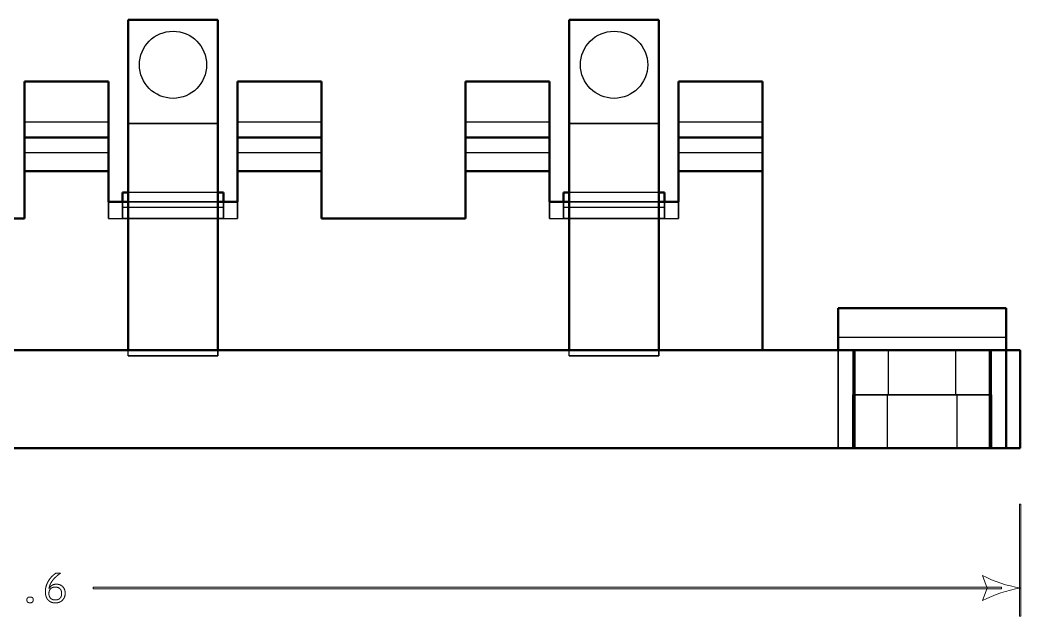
# Model space of a CAD drawing. Header units: millimetres. Extents: x 22 to 584, y 11 to 410.
# Drawn here: x 184.4 to 255.8, y 101.1 to 143.7 of the extents above; entities that cross this region are included whole.
import ezdxf

# ---------------------------------------------------------------- set-up
doc = ezdxf.new("R2010")
doc.units = ezdxf.units.MM
for name, color, linetype, lineweight in [('dims', 7, 'Continuous', 5), ('hidden', 7, 'Continuous', 25), ('part', 7, 'Continuous', 50)]:
    doc.layers.add(name, color=color, linetype=linetype, lineweight=lineweight)

msp = doc.modelspace()

# ---------------------------------------------------------------- linework, layer by layer
at = {"layer": 'dims'}
for p, q in [((255.84, 109.105), (255.74, 109.105)), ((255.74, 109.105), (255.74, 101.105)), ((255.84, 101.105), (255.84, 109.105)), ((187.269, 104.17), (186.944, 104.17)), ((253.09, 104.005), (253.427, 103.105)), ((186.459, 103.078), (186.444, 103.084)), ((189.601, 103.155), (189.601, 103.055)), ((254.44, 103.155), (189.601, 103.155)), ((189.601, 103.055), (254.44, 103.055)), ((253.427, 103.105), (253.09, 102.205)), ((254.44, 103.055), (254.44, 103.155)), ((184.871, 102.283), (184.871, 102.229)), ((185.316, 102.229), (185.316, 102.283)), ((186.441, 102.7), (186.441, 102.724)), ((187.346, 102.724), (187.346, 102.7)), ((255.74, 101.105), (255.84, 101.105))]:
    msp.add_line(p, q, dxfattribs=at)
for centre, start, end in [((257.29, 112.105), -117.40758, -99.46232), ((257.29, 94.105), 99.46232, 117.40758)]:
    msp.add_arc(centre, 9.124, start, end, dxfattribs=at)
for points in [[(186.256, 103.283), (186.326, 103.489), (186.436, 103.658)], [(186.436, 103.658), (186.546, 103.828), (186.681, 103.958)], [(186.729, 103.685), (186.626, 103.558), (186.557, 103.412)], [(186.681, 103.958), (186.816, 104.089), (186.944, 104.17)], [(186.964, 103.93), (186.831, 103.813), (186.729, 103.685)], [(187.269, 104.17), (187.098, 104.047), (186.964, 103.93)], [(186.186, 102.844), (186.186, 103.078), (186.256, 103.283)], [(186.559, 103.054), (186.441, 102.937), (186.441, 102.724)], [(186.557, 103.412), (186.489, 103.267), (186.444, 103.084)], [(186.459, 103.078), (186.534, 103.207), (186.656, 103.292)], [(186.894, 103.171), (186.678, 103.171), (186.559, 103.054)], [(186.656, 103.292), (186.779, 103.378), (186.974, 103.378)], [(187.228, 103.054), (187.109, 103.171), (186.894, 103.171)], [(186.974, 103.378), (187.113, 103.378), (187.227, 103.333)], [(187.227, 103.333), (187.341, 103.288), (187.425, 103.204)], [(187.346, 102.724), (187.346, 102.937), (187.228, 103.054)], [(187.425, 103.204), (187.509, 103.12), (187.555, 103)], [(187.555, 103), (187.601, 102.88), (187.601, 102.733)], [(184.871, 102.283), (184.871, 102.361), (184.921, 102.412)], [(184.921, 102.1), (184.871, 102.151), (184.871, 102.229)], [(184.921, 102.412), (184.971, 102.463), (185.094, 102.463)], [(185.094, 102.463), (185.216, 102.463), (185.266, 102.412)], [(185.266, 102.412), (185.316, 102.361), (185.316, 102.283)], [(185.316, 102.229), (185.316, 102.151), (185.266, 102.1)], [(186.235, 102.508), (186.186, 102.658), (186.186, 102.844)], [(186.376, 102.254), (186.284, 102.358), (186.235, 102.508)], [(186.6, 102.095), (186.468, 102.151), (186.376, 102.254)], [(186.441, 102.7), (186.441, 102.487), (186.559, 102.37)], [(186.559, 102.37), (186.678, 102.253), (186.894, 102.253)], [(186.894, 102.253), (187.109, 102.253), (187.228, 102.37)], [(187.408, 102.233), (187.316, 102.142), (187.186, 102.091)], [(187.228, 102.37), (187.346, 102.487), (187.346, 102.7)], [(187.55, 102.453), (187.499, 102.325), (187.408, 102.233)], [(187.601, 102.733), (187.601, 102.58), (187.55, 102.453)], [(185.094, 102.049), (184.971, 102.049), (184.921, 102.1)], [(185.266, 102.1), (185.216, 102.049), (185.094, 102.049)], [(186.896, 102.04), (186.731, 102.04), (186.6, 102.095)], [(187.186, 102.091), (187.056, 102.04), (186.896, 102.04)]]:
    msp.add_open_spline(points, degree=2, dxfattribs=at)
at = {"layer": 'hidden'}
for p, q in [((192.1, 136.305), (192.1, 143.705)), ((192.1, 143.705), (198.5, 143.705)), ((198.5, 136.305), (198.5, 143.705)), ((223.59, 136.305), (223.59, 143.705)), ((223.59, 143.705), (229.99, 143.705)), ((229.99, 136.305), (229.99, 143.705)), ((190.7, 136.405), (184.7, 136.405)), ((192.1, 136.305), (192.1, 130.705)), ((192.1, 136.305), (198.5, 136.305)), ((198.5, 136.305), (192.1, 136.305)), ((198.5, 136.305), (198.5, 130.705)), ((205.9, 136.405), (199.9, 136.405)), ((222.19, 136.405), (216.19, 136.405)), ((223.59, 136.305), (223.59, 130.705)), ((223.59, 136.305), (229.99, 136.305)), ((229.99, 136.305), (223.59, 136.305)), ((229.99, 136.305), (229.99, 130.705)), ((237.39, 136.405), (231.39, 136.405)), ((184.7, 132.905), (184.7, 135.305)), ((184.7, 135.305), (190.7, 135.305)), ((190.7, 132.905), (190.7, 135.305)), ((199.9, 132.905), (199.9, 135.305)), ((199.9, 135.305), (205.9, 135.305)), ((205.9, 132.905), (205.9, 135.305)), ((216.19, 132.905), (216.19, 135.305)), ((216.19, 135.305), (222.19, 135.305)), ((222.19, 132.905), (222.19, 135.305)), ((231.39, 132.905), (231.39, 135.305)), ((231.39, 135.305), (237.39, 135.305)), ((237.39, 132.905), (237.39, 135.305)), ((190.7, 134.205), (184.7, 134.205)), ((205.9, 134.205), (199.9, 134.205)), ((222.19, 134.205), (216.19, 134.205)), ((237.39, 134.205), (231.39, 134.205)), ((184.7, 132.905), (190.7, 132.905)), ((184.7, 129.505), (184.7, 132.905)), ((190.7, 132.905), (184.7, 132.905)), ((190.7, 132.905), (184.7, 132.905)), ((190.7, 129.505), (190.7, 132.905)), ((199.9, 132.905), (205.9, 132.905)), ((199.9, 129.505), (199.9, 132.905)), ((205.9, 132.905), (199.9, 132.905)), ((205.9, 132.905), (199.9, 132.905)), ((205.9, 132.905), (205.9, 129.505)), ((216.19, 132.905), (222.19, 132.905)), ((216.19, 129.505), (216.19, 132.905)), ((222.19, 132.905), (216.19, 132.905)), ((222.19, 132.905), (216.19, 132.905)), ((222.19, 129.505), (222.19, 132.905)), ((231.39, 132.905), (237.39, 132.905)), ((231.39, 129.505), (231.39, 132.905)), ((237.39, 132.905), (231.39, 132.905)), ((237.39, 132.905), (231.39, 132.905)), ((237.39, 132.905), (237.39, 120.105)), ((191.7, 131.385), (191.7, 130.293)), ((198.5, 131.385), (192.1, 131.385)), ((198.9, 131.385), (198.9, 130.293)), ((223.19, 131.385), (223.19, 130.293)), ((229.99, 131.385), (223.59, 131.385)), ((230.39, 131.385), (230.39, 130.293)), ((190.7, 130.705), (190.7, 129.505)), ((190.7, 130.705), (191.7, 130.705)), ((191.7, 130.705), (198.9, 130.705)), ((191.7, 129.505), (191.7, 130.705)), ((198.9, 130.293), (191.7, 130.293)), ((191.7, 130.293), (191.7, 129.505)), ((192.1, 119.705), (192.1, 130.705)), ((198.5, 130.705), (192.1, 130.705)), ((198.5, 130.705), (198.5, 119.705)), ((198.9, 130.705), (199.9, 130.705)), ((198.9, 129.505), (198.9, 130.705)), ((198.9, 130.293), (198.9, 129.505)), ((199.9, 130.705), (199.9, 129.505)), ((222.19, 130.705), (222.19, 129.505)), ((222.19, 130.705), (223.19, 130.705)), ((223.19, 130.705), (230.39, 130.705)), ((223.19, 129.505), (223.19, 130.705)), ((230.39, 130.293), (223.19, 130.293)), ((223.19, 130.293), (223.19, 129.505)), ((223.59, 119.705), (223.59, 130.705)), ((229.99, 130.705), (223.59, 130.705)), ((229.99, 130.705), (229.99, 119.705)), ((230.39, 130.705), (231.39, 130.705)), ((230.39, 129.505), (230.39, 130.705)), ((230.39, 130.293), (230.39, 129.505)), ((231.39, 130.705), (231.39, 129.505)), ((174.75, 129.505), (184.7, 129.505)), ((190.7, 129.505), (199.9, 129.505)), ((190.7, 129.505), (191.7, 129.505)), ((198.9, 129.505), (191.7, 129.505)), ((198.9, 129.505), (199.9, 129.505)), ((205.9, 129.505), (216.19, 129.505)), ((222.19, 129.505), (231.39, 129.505)), ((222.19, 129.505), (223.19, 129.505)), ((230.39, 129.505), (223.19, 129.505)), ((230.39, 129.505), (231.39, 129.505)), ((242.79, 120.105), (242.79, 123.105)), ((254.79, 123.105), (242.79, 123.105)), ((254.79, 123.105), (242.79, 123.105)), ((242.79, 123.105), (254.79, 123.105)), ((254.79, 120.105), (254.79, 123.105)), ((254.79, 121.005), (242.79, 121.005)), ((174.35, 120.105), (242.79, 120.105)), ((192.1, 119.705), (192.1, 120.105)), ((198.5, 119.705), (198.5, 120.105)), ((223.59, 119.705), (223.59, 120.105)), ((229.99, 119.705), (229.99, 120.105)), ((243.995, 120.105), (237.39, 120.105)), ((242.79, 120.105), (237.39, 120.105)), ((242.79, 120.105), (242.79, 113.105)), ((242.79, 113.105), (242.79, 120.105)), ((242.79, 120.105), (254.79, 120.105)), ((242.79, 120.105), (254.79, 120.105)), ((243.995, 113.105), (243.995, 120.105)), ((246.39, 116.905), (246.39, 120.105)), ((246.39, 116.905), (246.39, 120.105)), ((251.19, 116.905), (251.19, 120.105)), ((251.19, 116.905), (251.19, 120.105)), ((253.585, 113.105), (253.585, 120.105)), ((254.79, 120.105), (253.585, 120.105)), ((254.79, 113.105), (254.79, 120.105)), ((254.79, 113.105), (254.79, 120.105)), ((254.79, 113.105), (254.79, 120.105)), ((254.79, 113.105), (254.79, 120.105)), ((254.79, 113.105), (254.79, 120.105)), ((255.79, 113.105), (255.79, 120.105)), ((198.5, 119.705), (192.1, 119.705)), ((192.1, 119.705), (198.5, 119.705)), ((229.99, 119.705), (223.59, 119.705)), ((223.59, 119.705), (229.99, 119.705)), ((246.307, 116.905), (243.825, 116.905)), ((243.825, 113.105), (243.825, 116.905)), ((243.825, 116.905), (246.307, 116.905)), ((246.307, 116.905), (243.825, 116.905)), ((243.825, 113.105), (243.825, 116.905)), ((243.825, 116.905), (246.307, 116.905)), ((251.273, 116.905), (246.307, 116.905)), ((246.307, 113.105), (246.307, 116.905)), ((246.307, 113.105), (246.307, 116.905)), ((246.307, 116.905), (251.273, 116.905)), ((251.273, 116.905), (246.307, 116.905)), ((246.307, 113.105), (246.307, 116.905)), ((246.307, 113.105), (246.307, 116.905)), ((246.307, 116.905), (251.273, 116.905)), ((253.755, 116.905), (251.273, 116.905)), ((251.273, 113.105), (251.273, 116.905)), ((251.273, 113.105), (251.273, 116.905)), ((251.273, 116.905), (253.755, 116.905)), ((253.755, 116.905), (251.273, 116.905)), ((251.273, 113.105), (251.273, 116.905)), ((251.273, 113.105), (251.273, 116.905)), ((251.273, 116.905), (253.755, 116.905)), ((253.755, 113.105), (253.755, 116.905)), ((253.755, 113.105), (253.755, 116.905)), ((173.145, 113.105), (243.995, 113.105)), ((174.35, 113.105), (242.79, 113.105)), ((174.35, 113.105), (242.79, 113.105)), ((246.307, 113.105), (243.825, 113.105)), ((243.825, 113.105), (246.307, 113.105)), ((246.307, 113.105), (243.825, 113.105)), ((243.825, 113.105), (246.307, 113.105)), ((251.273, 113.105), (246.307, 113.105)), ((246.307, 113.105), (251.273, 113.105)), ((251.273, 113.105), (246.307, 113.105)), ((246.307, 113.105), (251.273, 113.105)), ((251.273, 113.105), (253.755, 113.105)), ((253.755, 113.105), (251.273, 113.105)), ((251.273, 113.105), (253.755, 113.105)), ((253.755, 113.105), (251.273, 113.105)), ((253.585, 113.105), (254.79, 113.105))]:
    msp.add_line(p, q, dxfattribs=at)
for centre in [(195.3, 140.505), (195.3, 140.505), (226.79, 140.505), (226.79, 140.505)]:
    msp.add_circle(centre, 2.4, dxfattribs=at)
for points, degree, knots in [([(184.7, 139.305), (184.7, 139.292), (184.7, 139.28), (184.7, 139.242), (184.7, 139.205), (184.7, 139.143), (184.7, 139.081), (184.7, 138.995), (184.7, 138.909), (184.7, 138.8), (184.7, 138.692), (184.7, 138.562), (184.7, 138.432), (184.7, 138.283), (184.7, 138.133), (184.7, 137.966), (184.7, 137.799), (184.7, 137.616), (184.7, 137.433), (184.7, 137.237), (184.7, 137.041), (184.7, 136.833), (184.7, 136.626), (184.7, 136.411), (184.7, 136.195), (184.7, 135.754), (184.7, 135.305)], 2, [0, 0, 0, 0.071429, 0.071429, 0.142857, 0.142857, 0.214286, 0.214286, 0.285714, 0.285714, 0.357143, 0.357143, 0.428571, 0.428571, 0.5, 0.5, 0.571429, 0.571429, 0.642857, 0.642857, 0.714286, 0.714286, 0.785714, 0.785714, 0.857143, 0.857143, 1, 1, 1]), ([(190.7, 139.305), (190.7, 139.292), (190.7, 139.28), (190.7, 139.242), (190.7, 139.205), (190.7, 139.143), (190.7, 139.081), (190.7, 138.995), (190.7, 138.909), (190.7, 138.8), (190.7, 138.692), (190.7, 138.562), (190.7, 138.432), (190.7, 138.283), (190.7, 138.133), (190.7, 137.966), (190.7, 137.799), (190.7, 137.616), (190.7, 137.433), (190.7, 137.237), (190.7, 137.041), (190.7, 136.833), (190.7, 136.626), (190.7, 136.411), (190.7, 136.195), (190.7, 135.754), (190.7, 135.305)], 2, [0, 0, 0, 0.071429, 0.071429, 0.142857, 0.142857, 0.214286, 0.214286, 0.285714, 0.285714, 0.357143, 0.357143, 0.428571, 0.428571, 0.5, 0.5, 0.571429, 0.571429, 0.642857, 0.642857, 0.714286, 0.714286, 0.785714, 0.785714, 0.857143, 0.857143, 1, 1, 1]), ([(199.9, 139.305), (199.9, 139.292), (199.9, 139.28), (199.9, 139.242), (199.9, 139.205), (199.9, 139.143), (199.9, 139.081), (199.9, 138.995), (199.9, 138.909), (199.9, 138.8), (199.9, 138.692), (199.9, 138.562), (199.9, 138.432), (199.9, 138.283), (199.9, 138.133), (199.9, 137.966), (199.9, 137.799), (199.9, 137.616), (199.9, 137.433), (199.9, 137.237), (199.9, 137.041), (199.9, 136.833), (199.9, 136.626), (199.9, 136.411), (199.9, 136.195), (199.9, 135.754), (199.9, 135.305)], 2, [0, 0, 0, 0.071429, 0.071429, 0.142857, 0.142857, 0.214286, 0.214286, 0.285714, 0.285714, 0.357143, 0.357143, 0.428571, 0.428571, 0.5, 0.5, 0.571429, 0.571429, 0.642857, 0.642857, 0.714286, 0.714286, 0.785714, 0.785714, 0.857143, 0.857143, 1, 1, 1]), ([(205.9, 139.305), (205.9, 139.292), (205.9, 139.28), (205.9, 139.242), (205.9, 139.205), (205.9, 139.143), (205.9, 139.081), (205.9, 138.995), (205.9, 138.909), (205.9, 138.8), (205.9, 138.692), (205.9, 138.562), (205.9, 138.432), (205.9, 138.283), (205.9, 138.133), (205.9, 137.966), (205.9, 137.799), (205.9, 137.616), (205.9, 137.433), (205.9, 137.237), (205.9, 137.041), (205.9, 136.833), (205.9, 136.626), (205.9, 136.411), (205.9, 136.195), (205.9, 135.754), (205.9, 135.305)], 2, [0, 0, 0, 0.071429, 0.071429, 0.142857, 0.142857, 0.214286, 0.214286, 0.285714, 0.285714, 0.357143, 0.357143, 0.428571, 0.428571, 0.5, 0.5, 0.571429, 0.571429, 0.642857, 0.642857, 0.714286, 0.714286, 0.785714, 0.785714, 0.857143, 0.857143, 1, 1, 1]), ([(216.19, 139.305), (216.19, 139.292), (216.19, 139.28), (216.19, 139.242), (216.19, 139.205), (216.19, 139.143), (216.19, 139.081), (216.19, 138.995), (216.19, 138.909), (216.19, 138.8), (216.19, 138.692), (216.19, 138.562), (216.19, 138.432), (216.19, 138.283), (216.19, 138.133), (216.19, 137.966), (216.19, 137.799), (216.19, 137.616), (216.19, 137.433), (216.19, 137.237), (216.19, 137.041), (216.19, 136.833), (216.19, 136.626), (216.19, 136.411), (216.19, 136.195), (216.19, 135.754), (216.19, 135.305)], 2, [0, 0, 0, 0.071429, 0.071429, 0.142857, 0.142857, 0.214286, 0.214286, 0.285714, 0.285714, 0.357143, 0.357143, 0.428571, 0.428571, 0.5, 0.5, 0.571429, 0.571429, 0.642857, 0.642857, 0.714286, 0.714286, 0.785714, 0.785714, 0.857143, 0.857143, 1, 1, 1]), ([(222.19, 139.305), (222.19, 139.292), (222.19, 139.28), (222.19, 139.242), (222.19, 139.205), (222.19, 139.143), (222.19, 139.081), (222.19, 138.995), (222.19, 138.909), (222.19, 138.8), (222.19, 138.692), (222.19, 138.562), (222.19, 138.432), (222.19, 138.283), (222.19, 138.133), (222.19, 137.966), (222.19, 137.799), (222.19, 137.616), (222.19, 137.433), (222.19, 137.237), (222.19, 137.041), (222.19, 136.833), (222.19, 136.626), (222.19, 136.411), (222.19, 136.195), (222.19, 135.754), (222.19, 135.305)], 2, [0, 0, 0, 0.071429, 0.071429, 0.142857, 0.142857, 0.214286, 0.214286, 0.285714, 0.285714, 0.357143, 0.357143, 0.428571, 0.428571, 0.5, 0.5, 0.571429, 0.571429, 0.642857, 0.642857, 0.714286, 0.714286, 0.785714, 0.785714, 0.857143, 0.857143, 1, 1, 1]), ([(231.39, 139.305), (231.39, 139.292), (231.39, 139.28), (231.39, 139.242), (231.39, 139.205), (231.39, 139.143), (231.39, 139.081), (231.39, 138.995), (231.39, 138.909), (231.39, 138.8), (231.39, 138.692), (231.39, 138.562), (231.39, 138.432), (231.39, 138.283), (231.39, 138.133), (231.39, 137.966), (231.39, 137.799), (231.39, 137.616), (231.39, 137.433), (231.39, 137.237), (231.39, 137.041), (231.39, 136.833), (231.39, 136.626), (231.39, 136.411), (231.39, 136.195), (231.39, 135.754), (231.39, 135.305)], 2, [0, 0, 0, 0.071429, 0.071429, 0.142857, 0.142857, 0.214286, 0.214286, 0.285714, 0.285714, 0.357143, 0.357143, 0.428571, 0.428571, 0.5, 0.5, 0.571429, 0.571429, 0.642857, 0.642857, 0.714286, 0.714286, 0.785714, 0.785714, 0.857143, 0.857143, 1, 1, 1]), ([(237.39, 139.305), (237.39, 139.292), (237.39, 139.28), (237.39, 139.242), (237.39, 139.205), (237.39, 139.143), (237.39, 139.081), (237.39, 138.995), (237.39, 138.909), (237.39, 138.8), (237.39, 138.692), (237.39, 138.562), (237.39, 138.432), (237.39, 138.283), (237.39, 138.133), (237.39, 137.966), (237.39, 137.799), (237.39, 137.616), (237.39, 137.433), (237.39, 137.237), (237.39, 137.041), (237.39, 136.833), (237.39, 136.626), (237.39, 136.411), (237.39, 136.195), (237.39, 135.754), (237.39, 135.305)], 2, [0, 0, 0, 0.071429, 0.071429, 0.142857, 0.142857, 0.214286, 0.214286, 0.285714, 0.285714, 0.357143, 0.357143, 0.428571, 0.428571, 0.5, 0.5, 0.571429, 0.571429, 0.642857, 0.642857, 0.714286, 0.714286, 0.785714, 0.785714, 0.857143, 0.857143, 1, 1, 1]), ([(184.7, 135.305), (184.7, 135.491), (184.7, 135.668), (184.7, 135.784), (184.7, 135.89), (184.7, 135.941), (184.7, 135.991), (184.7, 136.037), (184.7, 136.083), (184.7, 136.124), (184.7, 136.165), (184.7, 136.201), (184.7, 136.236), (184.7, 136.266), (184.7, 136.296), (184.7, 136.32), (184.7, 136.343), (184.7, 136.36), (184.7, 136.377), (184.7, 136.388), (184.7, 136.398), (184.7, 136.402), (184.7, 136.405)], 2, [0, 0, 0, 0.336599, 0.336599, 0.560999, 0.560999, 0.673198, 0.673198, 0.785398, 0.785398, 0.897598, 0.897598, 1.009798, 1.009798, 1.121997, 1.121997, 1.234197, 1.234197, 1.346397, 1.346397, 1.458597, 1.458597, 1.570796, 1.570796, 1.570796]), ([(190.7, 135.305), (190.7, 135.491), (190.7, 135.668), (190.7, 135.784), (190.7, 135.89), (190.7, 135.941), (190.7, 135.991), (190.7, 136.037), (190.7, 136.083), (190.7, 136.124), (190.7, 136.165), (190.7, 136.201), (190.7, 136.236), (190.7, 136.266), (190.7, 136.296), (190.7, 136.32), (190.7, 136.343), (190.7, 136.36), (190.7, 136.377), (190.7, 136.388), (190.7, 136.398), (190.7, 136.402), (190.7, 136.405)], 2, [0, 0, 0, 0.336599, 0.336599, 0.560999, 0.560999, 0.673198, 0.673198, 0.785398, 0.785398, 0.897598, 0.897598, 1.009798, 1.009798, 1.121997, 1.121997, 1.234197, 1.234197, 1.346397, 1.346397, 1.458597, 1.458597, 1.570796, 1.570796, 1.570796]), ([(199.9, 135.305), (199.9, 135.491), (199.9, 135.668), (199.9, 135.784), (199.9, 135.89), (199.9, 135.941), (199.9, 135.991), (199.9, 136.037), (199.9, 136.083), (199.9, 136.124), (199.9, 136.165), (199.9, 136.201), (199.9, 136.236), (199.9, 136.266), (199.9, 136.296), (199.9, 136.32), (199.9, 136.343), (199.9, 136.36), (199.9, 136.377), (199.9, 136.388), (199.9, 136.398), (199.9, 136.402), (199.9, 136.405)], 2, [0, 0, 0, 0.336599, 0.336599, 0.560999, 0.560999, 0.673198, 0.673198, 0.785398, 0.785398, 0.897598, 0.897598, 1.009798, 1.009798, 1.121997, 1.121997, 1.234197, 1.234197, 1.346397, 1.346397, 1.458597, 1.458597, 1.570796, 1.570796, 1.570796]), ([(205.9, 135.305), (205.9, 135.491), (205.9, 135.668), (205.9, 135.784), (205.9, 135.89), (205.9, 135.941), (205.9, 135.991), (205.9, 136.037), (205.9, 136.083), (205.9, 136.124), (205.9, 136.165), (205.9, 136.201), (205.9, 136.236), (205.9, 136.266), (205.9, 136.296), (205.9, 136.32), (205.9, 136.343), (205.9, 136.36), (205.9, 136.377), (205.9, 136.388), (205.9, 136.398), (205.9, 136.402), (205.9, 136.405)], 2, [0, 0, 0, 0.336599, 0.336599, 0.560999, 0.560999, 0.673198, 0.673198, 0.785398, 0.785398, 0.897598, 0.897598, 1.009798, 1.009798, 1.121997, 1.121997, 1.234197, 1.234197, 1.346397, 1.346397, 1.458597, 1.458597, 1.570796, 1.570796, 1.570796]), ([(216.19, 135.305), (216.19, 135.491), (216.19, 135.668), (216.19, 135.784), (216.19, 135.89), (216.19, 135.941), (216.19, 135.991), (216.19, 136.037), (216.19, 136.083), (216.19, 136.124), (216.19, 136.165), (216.19, 136.201), (216.19, 136.236), (216.19, 136.266), (216.19, 136.296), (216.19, 136.32), (216.19, 136.343), (216.19, 136.36), (216.19, 136.377), (216.19, 136.388), (216.19, 136.398), (216.19, 136.402), (216.19, 136.405)], 2, [0, 0, 0, 0.336599, 0.336599, 0.560999, 0.560999, 0.673198, 0.673198, 0.785398, 0.785398, 0.897598, 0.897598, 1.009798, 1.009798, 1.121997, 1.121997, 1.234197, 1.234197, 1.346397, 1.346397, 1.458597, 1.458597, 1.570796, 1.570796, 1.570796]), ([(222.19, 135.305), (222.19, 135.491), (222.19, 135.668), (222.19, 135.784), (222.19, 135.89), (222.19, 135.941), (222.19, 135.991), (222.19, 136.037), (222.19, 136.083), (222.19, 136.124), (222.19, 136.165), (222.19, 136.201), (222.19, 136.236), (222.19, 136.266), (222.19, 136.296), (222.19, 136.32), (222.19, 136.343), (222.19, 136.36), (222.19, 136.377), (222.19, 136.388), (222.19, 136.398), (222.19, 136.402), (222.19, 136.405)], 2, [0, 0, 0, 0.336599, 0.336599, 0.560999, 0.560999, 0.673198, 0.673198, 0.785398, 0.785398, 0.897598, 0.897598, 1.009798, 1.009798, 1.121997, 1.121997, 1.234197, 1.234197, 1.346397, 1.346397, 1.458597, 1.458597, 1.570796, 1.570796, 1.570796]), ([(231.39, 135.305), (231.39, 135.491), (231.39, 135.668), (231.39, 135.784), (231.39, 135.89), (231.39, 135.941), (231.39, 135.991), (231.39, 136.037), (231.39, 136.083), (231.39, 136.124), (231.39, 136.165), (231.39, 136.201), (231.39, 136.236), (231.39, 136.266), (231.39, 136.296), (231.39, 136.32), (231.39, 136.343), (231.39, 136.36), (231.39, 136.377), (231.39, 136.388), (231.39, 136.398), (231.39, 136.402), (231.39, 136.405)], 2, [0, 0, 0, 0.336599, 0.336599, 0.560999, 0.560999, 0.673198, 0.673198, 0.785398, 0.785398, 0.897598, 0.897598, 1.009798, 1.009798, 1.121997, 1.121997, 1.234197, 1.234197, 1.346397, 1.346397, 1.458597, 1.458597, 1.570796, 1.570796, 1.570796]), ([(237.39, 135.305), (237.39, 135.491), (237.39, 135.668), (237.39, 135.784), (237.39, 135.89), (237.39, 135.941), (237.39, 135.991), (237.39, 136.037), (237.39, 136.083), (237.39, 136.124), (237.39, 136.165), (237.39, 136.201), (237.39, 136.236), (237.39, 136.266), (237.39, 136.296), (237.39, 136.32), (237.39, 136.343), (237.39, 136.36), (237.39, 136.377), (237.39, 136.388), (237.39, 136.398), (237.39, 136.402), (237.39, 136.405)], 2, [0, 0, 0, 0.336599, 0.336599, 0.560999, 0.560999, 0.673198, 0.673198, 0.785398, 0.785398, 0.897598, 0.897598, 1.009798, 1.009798, 1.121997, 1.121997, 1.234197, 1.234197, 1.346397, 1.346397, 1.458597, 1.458597, 1.570796, 1.570796, 1.570796]), ([(184.7, 134.205), (184.7, 134.207), (184.7, 134.21), (184.7, 134.212), (184.7, 134.219), (184.7, 134.226), (184.7, 134.233), (184.7, 134.244), (184.7, 134.255), (184.7, 134.267), (184.7, 134.282), (184.7, 134.298), (184.7, 134.314), (184.7, 134.334), (184.7, 134.354), (184.7, 134.374), (184.7, 134.397), (184.7, 134.421), (184.7, 134.445), (184.7, 134.472), (184.7, 134.5), (184.7, 134.527), (184.7, 134.558), (184.7, 134.589), (184.7, 134.619), (184.7, 134.685), (184.7, 134.754), (184.7, 134.828), (184.7, 134.977), (184.7, 135.14), (184.7, 135.305)], 3, [0, 0, 0, 0, 0.071429, 0.071429, 0.071429, 0.142857, 0.142857, 0.142857, 0.214286, 0.214286, 0.214286, 0.285714, 0.285714, 0.285714, 0.357143, 0.357143, 0.357143, 0.428571, 0.428571, 0.428571, 0.5, 0.5, 0.5, 0.571429, 0.571429, 0.571429, 0.714286, 0.714286, 0.714286, 1, 1, 1, 1]), ([(190.7, 134.205), (190.7, 134.207), (190.7, 134.21), (190.7, 134.212), (190.7, 134.219), (190.7, 134.226), (190.7, 134.233), (190.7, 134.244), (190.7, 134.255), (190.7, 134.267), (190.7, 134.282), (190.7, 134.298), (190.7, 134.314), (190.7, 134.334), (190.7, 134.354), (190.7, 134.374), (190.7, 134.397), (190.7, 134.421), (190.7, 134.445), (190.7, 134.472), (190.7, 134.5), (190.7, 134.527), (190.7, 134.558), (190.7, 134.589), (190.7, 134.619), (190.7, 134.685), (190.7, 134.754), (190.7, 134.828), (190.7, 134.977), (190.7, 135.14), (190.7, 135.305)], 3, [0, 0, 0, 0, 0.071429, 0.071429, 0.071429, 0.142857, 0.142857, 0.142857, 0.214286, 0.214286, 0.214286, 0.285714, 0.285714, 0.285714, 0.357143, 0.357143, 0.357143, 0.428571, 0.428571, 0.428571, 0.5, 0.5, 0.5, 0.571429, 0.571429, 0.571429, 0.714286, 0.714286, 0.714286, 1, 1, 1, 1]), ([(199.9, 134.205), (199.9, 134.207), (199.9, 134.21), (199.9, 134.212), (199.9, 134.219), (199.9, 134.226), (199.9, 134.233), (199.9, 134.244), (199.9, 134.255), (199.9, 134.267), (199.9, 134.282), (199.9, 134.298), (199.9, 134.314), (199.9, 134.334), (199.9, 134.354), (199.9, 134.374), (199.9, 134.397), (199.9, 134.421), (199.9, 134.445), (199.9, 134.472), (199.9, 134.5), (199.9, 134.527), (199.9, 134.558), (199.9, 134.589), (199.9, 134.619), (199.9, 134.685), (199.9, 134.754), (199.9, 134.828), (199.9, 134.977), (199.9, 135.14), (199.9, 135.305)], 3, [0, 0, 0, 0, 0.071429, 0.071429, 0.071429, 0.142857, 0.142857, 0.142857, 0.214286, 0.214286, 0.214286, 0.285714, 0.285714, 0.285714, 0.357143, 0.357143, 0.357143, 0.428571, 0.428571, 0.428571, 0.5, 0.5, 0.5, 0.571429, 0.571429, 0.571429, 0.714286, 0.714286, 0.714286, 1, 1, 1, 1]), ([(205.9, 134.205), (205.9, 134.207), (205.9, 134.21), (205.9, 134.212), (205.9, 134.219), (205.9, 134.226), (205.9, 134.233), (205.9, 134.244), (205.9, 134.255), (205.9, 134.267), (205.9, 134.282), (205.9, 134.298), (205.9, 134.314), (205.9, 134.334), (205.9, 134.354), (205.9, 134.374), (205.9, 134.397), (205.9, 134.421), (205.9, 134.445), (205.9, 134.472), (205.9, 134.5), (205.9, 134.527), (205.9, 134.558), (205.9, 134.589), (205.9, 134.619), (205.9, 134.685), (205.9, 134.754), (205.9, 134.828), (205.9, 134.977), (205.9, 135.14), (205.9, 135.305)], 3, [0, 0, 0, 0, 0.071429, 0.071429, 0.071429, 0.142857, 0.142857, 0.142857, 0.214286, 0.214286, 0.214286, 0.285714, 0.285714, 0.285714, 0.357143, 0.357143, 0.357143, 0.428571, 0.428571, 0.428571, 0.5, 0.5, 0.5, 0.571429, 0.571429, 0.571429, 0.714286, 0.714286, 0.714286, 1, 1, 1, 1]), ([(216.19, 134.205), (216.19, 134.207), (216.19, 134.21), (216.19, 134.212), (216.19, 134.219), (216.19, 134.226), (216.19, 134.233), (216.19, 134.244), (216.19, 134.255), (216.19, 134.267), (216.19, 134.282), (216.19, 134.298), (216.19, 134.314), (216.19, 134.334), (216.19, 134.354), (216.19, 134.374), (216.19, 134.397), (216.19, 134.421), (216.19, 134.445), (216.19, 134.472), (216.19, 134.5), (216.19, 134.527), (216.19, 134.558), (216.19, 134.589), (216.19, 134.619), (216.19, 134.685), (216.19, 134.754), (216.19, 134.828), (216.19, 134.977), (216.19, 135.14), (216.19, 135.305)], 3, [0, 0, 0, 0, 0.071429, 0.071429, 0.071429, 0.142857, 0.142857, 0.142857, 0.214286, 0.214286, 0.214286, 0.285714, 0.285714, 0.285714, 0.357143, 0.357143, 0.357143, 0.428571, 0.428571, 0.428571, 0.5, 0.5, 0.5, 0.571429, 0.571429, 0.571429, 0.714286, 0.714286, 0.714286, 1, 1, 1, 1]), ([(222.19, 134.205), (222.19, 134.207), (222.19, 134.21), (222.19, 134.212), (222.19, 134.219), (222.19, 134.226), (222.19, 134.233), (222.19, 134.244), (222.19, 134.255), (222.19, 134.267), (222.19, 134.282), (222.19, 134.298), (222.19, 134.314), (222.19, 134.334), (222.19, 134.354), (222.19, 134.374), (222.19, 134.397), (222.19, 134.421), (222.19, 134.445), (222.19, 134.472), (222.19, 134.5), (222.19, 134.527), (222.19, 134.558), (222.19, 134.589), (222.19, 134.619), (222.19, 134.685), (222.19, 134.754), (222.19, 134.828), (222.19, 134.977), (222.19, 135.14), (222.19, 135.305)], 3, [0, 0, 0, 0, 0.071429, 0.071429, 0.071429, 0.142857, 0.142857, 0.142857, 0.214286, 0.214286, 0.214286, 0.285714, 0.285714, 0.285714, 0.357143, 0.357143, 0.357143, 0.428571, 0.428571, 0.428571, 0.5, 0.5, 0.5, 0.571429, 0.571429, 0.571429, 0.714286, 0.714286, 0.714286, 1, 1, 1, 1]), ([(231.39, 134.205), (231.39, 134.207), (231.39, 134.21), (231.39, 134.212), (231.39, 134.219), (231.39, 134.226), (231.39, 134.233), (231.39, 134.244), (231.39, 134.255), (231.39, 134.267), (231.39, 134.282), (231.39, 134.298), (231.39, 134.314), (231.39, 134.334), (231.39, 134.354), (231.39, 134.374), (231.39, 134.397), (231.39, 134.421), (231.39, 134.445), (231.39, 134.472), (231.39, 134.5), (231.39, 134.527), (231.39, 134.558), (231.39, 134.589), (231.39, 134.619), (231.39, 134.685), (231.39, 134.754), (231.39, 134.828), (231.39, 134.977), (231.39, 135.14), (231.39, 135.305)], 3, [0, 0, 0, 0, 0.071429, 0.071429, 0.071429, 0.142857, 0.142857, 0.142857, 0.214286, 0.214286, 0.214286, 0.285714, 0.285714, 0.285714, 0.357143, 0.357143, 0.357143, 0.428571, 0.428571, 0.428571, 0.5, 0.5, 0.5, 0.571429, 0.571429, 0.571429, 0.714286, 0.714286, 0.714286, 1, 1, 1, 1]), ([(237.39, 134.205), (237.39, 134.207), (237.39, 134.21), (237.39, 134.212), (237.39, 134.219), (237.39, 134.226), (237.39, 134.233), (237.39, 134.244), (237.39, 134.255), (237.39, 134.267), (237.39, 134.282), (237.39, 134.298), (237.39, 134.314), (237.39, 134.334), (237.39, 134.354), (237.39, 134.374), (237.39, 134.397), (237.39, 134.421), (237.39, 134.445), (237.39, 134.472), (237.39, 134.5), (237.39, 134.527), (237.39, 134.558), (237.39, 134.589), (237.39, 134.619), (237.39, 134.685), (237.39, 134.754), (237.39, 134.828), (237.39, 134.977), (237.39, 135.14), (237.39, 135.305)], 3, [0, 0, 0, 0, 0.071429, 0.071429, 0.071429, 0.142857, 0.142857, 0.142857, 0.214286, 0.214286, 0.214286, 0.285714, 0.285714, 0.285714, 0.357143, 0.357143, 0.357143, 0.428571, 0.428571, 0.428571, 0.5, 0.5, 0.5, 0.571429, 0.571429, 0.571429, 0.714286, 0.714286, 0.714286, 1, 1, 1, 1]), ([(246.39, 120.105), (246.398, 120.105), (246.405, 120.105), (246.428, 120.105), (246.45, 120.105), (246.487, 120.105), (246.525, 120.105), (246.576, 120.105), (246.628, 120.105), (246.693, 120.105), (246.758, 120.105), (246.836, 120.105), (246.914, 120.105), (247.003, 120.105), (247.093, 120.105), (247.193, 120.105), (247.294, 120.105), (247.403, 120.105), (247.513, 120.105), (247.631, 120.105), (247.749, 120.105), (247.873, 120.105), (247.997, 120.105), (248.127, 120.105), (248.256, 120.105), (248.52, 120.105), (248.79, 120.105)], 2, [0, 0, 0, 0.071429, 0.071429, 0.142857, 0.142857, 0.214286, 0.214286, 0.285714, 0.285714, 0.357143, 0.357143, 0.428571, 0.428571, 0.5, 0.5, 0.571429, 0.571429, 0.642857, 0.642857, 0.714286, 0.714286, 0.785714, 0.785714, 0.857143, 0.857143, 1, 1, 1]), ([(246.39, 120.105), (246.398, 120.105), (246.405, 120.105), (246.428, 120.105), (246.45, 120.105), (246.487, 120.105), (246.525, 120.105), (246.576, 120.105), (246.628, 120.105), (246.693, 120.105), (246.758, 120.105), (246.836, 120.105), (246.914, 120.105), (247.003, 120.105), (247.093, 120.105), (247.193, 120.105), (247.294, 120.105), (247.403, 120.105), (247.513, 120.105), (247.631, 120.105), (247.749, 120.105), (247.873, 120.105), (247.997, 120.105), (248.127, 120.105), (248.256, 120.105), (248.52, 120.105), (248.79, 120.105)], 2, [0, 0, 0, 0.071429, 0.071429, 0.142857, 0.142857, 0.214286, 0.214286, 0.285714, 0.285714, 0.357143, 0.357143, 0.428571, 0.428571, 0.5, 0.5, 0.571429, 0.571429, 0.642857, 0.642857, 0.714286, 0.714286, 0.785714, 0.785714, 0.857143, 0.857143, 1, 1, 1]), ([(248.79, 120.105), (248.924, 120.105), (249.059, 120.105), (249.326, 120.105), (249.583, 120.105), (249.707, 120.105), (249.831, 120.105), (249.949, 120.105), (250.067, 120.105), (250.177, 120.105), (250.286, 120.105), (250.387, 120.105), (250.487, 120.105), (250.577, 120.105), (250.666, 120.105), (250.744, 120.105), (250.822, 120.105), (250.887, 120.105), (250.952, 120.105), (251.004, 120.105), (251.055, 120.105), (251.093, 120.105), (251.13, 120.105), (251.152, 120.105), (251.175, 120.105), (251.182, 120.105), (251.19, 120.105)], 2, [0, 0, 0, 0.1122, 0.1122, 0.336599, 0.336599, 0.448799, 0.448799, 0.560999, 0.560999, 0.673198, 0.673198, 0.785398, 0.785398, 0.897598, 0.897598, 1.009798, 1.009798, 1.121997, 1.121997, 1.234197, 1.234197, 1.346397, 1.346397, 1.458597, 1.458597, 1.570796, 1.570796, 1.570796]), ([(248.79, 120.105), (248.924, 120.105), (249.059, 120.105), (249.326, 120.105), (249.583, 120.105), (249.707, 120.105), (249.831, 120.105), (249.949, 120.105), (250.067, 120.105), (250.177, 120.105), (250.286, 120.105), (250.387, 120.105), (250.487, 120.105), (250.577, 120.105), (250.666, 120.105), (250.744, 120.105), (250.822, 120.105), (250.887, 120.105), (250.952, 120.105), (251.004, 120.105), (251.055, 120.105), (251.093, 120.105), (251.13, 120.105), (251.152, 120.105), (251.175, 120.105), (251.182, 120.105), (251.19, 120.105)], 2, [0, 0, 0, 0.1122, 0.1122, 0.336599, 0.336599, 0.448799, 0.448799, 0.560999, 0.560999, 0.673198, 0.673198, 0.785398, 0.785398, 0.897598, 0.897598, 1.009798, 1.009798, 1.121997, 1.121997, 1.234197, 1.234197, 1.346397, 1.346397, 1.458597, 1.458597, 1.570796, 1.570796, 1.570796]), ([(246.39, 116.905), (246.398, 116.905), (246.405, 116.905), (246.428, 116.905), (246.45, 116.905), (246.487, 116.905), (246.525, 116.905), (246.576, 116.905), (246.628, 116.905), (246.693, 116.905), (246.758, 116.905), (246.836, 116.905), (246.914, 116.905), (247.003, 116.905), (247.093, 116.905), (247.193, 116.905), (247.294, 116.905), (247.403, 116.905), (247.513, 116.905), (247.631, 116.905), (247.749, 116.905), (247.873, 116.905), (247.997, 116.905), (248.127, 116.905), (248.256, 116.905), (248.52, 116.905), (248.79, 116.905)], 2, [0, 0, 0, 0.071429, 0.071429, 0.142857, 0.142857, 0.214286, 0.214286, 0.285714, 0.285714, 0.357143, 0.357143, 0.428571, 0.428571, 0.5, 0.5, 0.571429, 0.571429, 0.642857, 0.642857, 0.714286, 0.714286, 0.785714, 0.785714, 0.857143, 0.857143, 1, 1, 1]), ([(246.39, 116.905), (246.398, 116.905), (246.405, 116.905), (246.428, 116.905), (246.45, 116.905), (246.487, 116.905), (246.525, 116.905), (246.576, 116.905), (246.628, 116.905), (246.693, 116.905), (246.758, 116.905), (246.836, 116.905), (246.914, 116.905), (247.003, 116.905), (247.093, 116.905), (247.193, 116.905), (247.294, 116.905), (247.403, 116.905), (247.513, 116.905), (247.631, 116.905), (247.749, 116.905), (247.873, 116.905), (247.997, 116.905), (248.127, 116.905), (248.256, 116.905), (248.52, 116.905), (248.79, 116.905)], 2, [0, 0, 0, 0.071429, 0.071429, 0.142857, 0.142857, 0.214286, 0.214286, 0.285714, 0.285714, 0.357143, 0.357143, 0.428571, 0.428571, 0.5, 0.5, 0.571429, 0.571429, 0.642857, 0.642857, 0.714286, 0.714286, 0.785714, 0.785714, 0.857143, 0.857143, 1, 1, 1]), ([(248.79, 116.905), (248.924, 116.905), (249.059, 116.905), (249.326, 116.905), (249.583, 116.905), (249.707, 116.905), (249.831, 116.905), (249.949, 116.905), (250.067, 116.905), (250.177, 116.905), (250.286, 116.905), (250.387, 116.905), (250.487, 116.905), (250.577, 116.905), (250.666, 116.905), (250.744, 116.905), (250.822, 116.905), (250.887, 116.905), (250.952, 116.905), (251.004, 116.905), (251.055, 116.905), (251.093, 116.905), (251.13, 116.905), (251.152, 116.905), (251.175, 116.905), (251.182, 116.905), (251.19, 116.905)], 2, [0, 0, 0, 0.1122, 0.1122, 0.336599, 0.336599, 0.448799, 0.448799, 0.560999, 0.560999, 0.673198, 0.673198, 0.785398, 0.785398, 0.897598, 0.897598, 1.009798, 1.009798, 1.121997, 1.121997, 1.234197, 1.234197, 1.346397, 1.346397, 1.458597, 1.458597, 1.570796, 1.570796, 1.570796]), ([(248.79, 116.905), (248.924, 116.905), (249.059, 116.905), (249.326, 116.905), (249.583, 116.905), (249.707, 116.905), (249.831, 116.905), (249.949, 116.905), (250.067, 116.905), (250.177, 116.905), (250.286, 116.905), (250.387, 116.905), (250.487, 116.905), (250.577, 116.905), (250.666, 116.905), (250.744, 116.905), (250.822, 116.905), (250.887, 116.905), (250.952, 116.905), (251.004, 116.905), (251.055, 116.905), (251.093, 116.905), (251.13, 116.905), (251.152, 116.905), (251.175, 116.905), (251.182, 116.905), (251.19, 116.905)], 2, [0, 0, 0, 0.1122, 0.1122, 0.336599, 0.336599, 0.448799, 0.448799, 0.560999, 0.560999, 0.673198, 0.673198, 0.785398, 0.785398, 0.897598, 0.897598, 1.009798, 1.009798, 1.121997, 1.121997, 1.234197, 1.234197, 1.346397, 1.346397, 1.458597, 1.458597, 1.570796, 1.570796, 1.570796])]:
    msp.add_open_spline(points, degree=degree, knots=knots, dxfattribs=at)
for points in [[(184.7, 136.405), (184.7, 136.377), (184.7, 136.296), (184.7, 136.165), (184.7, 135.991), (184.7, 135.782), (184.7, 135.55), (184.7, 135.305), (184.7, 135.06), (184.7, 134.828), (184.7, 134.619), (184.7, 134.445), (184.7, 134.314), (184.7, 134.233), (184.7, 134.205)], [(190.7, 136.405), (190.7, 136.377), (190.7, 136.296), (190.7, 136.165), (190.7, 135.991), (190.7, 135.782), (190.7, 135.55), (190.7, 135.305), (190.7, 135.06), (190.7, 134.828), (190.7, 134.619), (190.7, 134.445), (190.7, 134.314), (190.7, 134.233), (190.7, 134.205)], [(199.9, 136.405), (199.9, 136.377), (199.9, 136.296), (199.9, 136.165), (199.9, 135.991), (199.9, 135.782), (199.9, 135.55), (199.9, 135.305), (199.9, 135.06), (199.9, 134.828), (199.9, 134.619), (199.9, 134.445), (199.9, 134.314), (199.9, 134.233), (199.9, 134.205)], [(205.9, 136.405), (205.9, 136.377), (205.9, 136.296), (205.9, 136.165), (205.9, 135.991), (205.9, 135.782), (205.9, 135.55), (205.9, 135.305), (205.9, 135.06), (205.9, 134.828), (205.9, 134.619), (205.9, 134.445), (205.9, 134.314), (205.9, 134.233), (205.9, 134.205)], [(216.19, 136.405), (216.19, 136.377), (216.19, 136.296), (216.19, 136.165), (216.19, 135.991), (216.19, 135.782), (216.19, 135.55), (216.19, 135.305), (216.19, 135.06), (216.19, 134.828), (216.19, 134.619), (216.19, 134.445), (216.19, 134.314), (216.19, 134.233), (216.19, 134.205)], [(222.19, 136.405), (222.19, 136.377), (222.19, 136.296), (222.19, 136.165), (222.19, 135.991), (222.19, 135.782), (222.19, 135.55), (222.19, 135.305), (222.19, 135.06), (222.19, 134.828), (222.19, 134.619), (222.19, 134.445), (222.19, 134.314), (222.19, 134.233), (222.19, 134.205)], [(231.39, 136.405), (231.39, 136.377), (231.39, 136.296), (231.39, 136.165), (231.39, 135.991), (231.39, 135.782), (231.39, 135.55), (231.39, 135.305), (231.39, 135.06), (231.39, 134.828), (231.39, 134.619), (231.39, 134.445), (231.39, 134.314), (231.39, 134.233), (231.39, 134.205)], [(237.39, 136.405), (237.39, 136.377), (237.39, 136.296), (237.39, 136.165), (237.39, 135.991), (237.39, 135.782), (237.39, 135.55), (237.39, 135.305), (237.39, 135.06), (237.39, 134.828), (237.39, 134.619), (237.39, 134.445), (237.39, 134.314), (237.39, 134.233), (237.39, 134.205)], [(242.79, 123.105), (242.79, 122.822), (242.79, 122.558), (242.79, 122.314), (242.79, 122.09), (242.79, 121.886), (242.79, 121.702), (242.79, 121.54), (242.79, 121.399), (242.79, 121.279), (242.79, 121.18), (242.79, 121.104), (242.79, 121.049), (242.79, 121.016), (242.79, 121.005)], [(242.79, 121.005), (242.79, 121.016), (242.79, 121.049), (242.79, 121.104), (242.79, 121.18), (242.79, 121.279), (242.79, 121.399), (242.79, 121.54), (242.79, 121.702), (242.79, 121.886), (242.79, 122.09), (242.79, 122.314), (242.79, 122.558), (242.79, 122.822), (242.79, 123.105)], [(254.79, 123.105), (254.79, 122.822), (254.79, 122.558), (254.79, 122.314), (254.79, 122.09), (254.79, 121.886), (254.79, 121.702), (254.79, 121.54), (254.79, 121.399), (254.79, 121.279), (254.79, 121.18), (254.79, 121.104), (254.79, 121.049), (254.79, 121.016), (254.79, 121.005)], [(254.79, 121.005), (254.79, 121.016), (254.79, 121.049), (254.79, 121.104), (254.79, 121.18), (254.79, 121.279), (254.79, 121.399), (254.79, 121.54), (254.79, 121.702), (254.79, 121.886), (254.79, 122.09), (254.79, 122.314), (254.79, 122.558), (254.79, 122.822), (254.79, 123.105)], [(253.585, 120.105), (253.008, 120.105), (252.383, 120.105), (251.716, 120.105), (251.014, 120.105), (250.287, 120.105), (249.543, 120.105), (248.79, 120.105), (248.037, 120.105), (247.293, 120.105), (246.566, 120.105), (245.864, 120.105), (245.197, 120.105), (244.572, 120.105), (243.995, 120.105)], [(251.19, 120.105), (251.13, 120.105), (250.952, 120.105), (250.666, 120.105), (250.286, 120.105), (249.831, 120.105), (249.324, 120.105), (248.79, 120.105), (248.256, 120.105), (247.749, 120.105), (247.294, 120.105), (246.914, 120.105), (246.628, 120.105), (246.45, 120.105), (246.39, 120.105)], [(251.19, 120.105), (251.13, 120.105), (250.952, 120.105), (250.666, 120.105), (250.286, 120.105), (249.831, 120.105), (249.324, 120.105), (248.79, 120.105), (248.256, 120.105), (247.749, 120.105), (247.294, 120.105), (246.914, 120.105), (246.628, 120.105), (246.45, 120.105), (246.39, 120.105)], [(254.79, 120.105), (254.925, 120.105), (255.051, 120.105), (255.167, 120.105), (255.274, 120.105), (255.371, 120.105), (255.458, 120.105), (255.535, 120.105), (255.603, 120.105), (255.66, 120.105), (255.707, 120.105), (255.743, 120.105), (255.769, 120.105), (255.785, 120.105), (255.79, 120.105)], [(255.79, 120.105), (255.785, 120.105), (255.769, 120.105), (255.743, 120.105), (255.707, 120.105), (255.66, 120.105), (255.603, 120.105), (255.535, 120.105), (255.458, 120.105), (255.371, 120.105), (255.274, 120.105), (255.167, 120.105), (255.051, 120.105), (254.925, 120.105), (254.79, 120.105)], [(255.79, 120.105), (255.785, 120.105), (255.769, 120.105), (255.743, 120.105), (255.707, 120.105), (255.66, 120.105), (255.603, 120.105), (255.535, 120.105), (255.458, 120.105), (255.371, 120.105), (255.274, 120.105), (255.167, 120.105), (255.051, 120.105), (254.925, 120.105), (254.79, 120.105)], [(251.19, 116.905), (251.13, 116.905), (250.952, 116.905), (250.666, 116.905), (250.286, 116.905), (249.831, 116.905), (249.324, 116.905), (248.79, 116.905), (248.256, 116.905), (247.749, 116.905), (247.294, 116.905), (246.914, 116.905), (246.628, 116.905), (246.45, 116.905), (246.39, 116.905)], [(251.19, 116.905), (251.13, 116.905), (250.952, 116.905), (250.666, 116.905), (250.286, 116.905), (249.831, 116.905), (249.324, 116.905), (248.79, 116.905), (248.256, 116.905), (247.749, 116.905), (247.294, 116.905), (246.914, 116.905), (246.628, 116.905), (246.45, 116.905), (246.39, 116.905)], [(253.585, 113.105), (253.008, 113.105), (252.383, 113.105), (251.716, 113.105), (251.014, 113.105), (250.287, 113.105), (249.543, 113.105), (248.79, 113.105), (248.037, 113.105), (247.293, 113.105), (246.566, 113.105), (245.864, 113.105), (245.197, 113.105), (244.572, 113.105), (243.995, 113.105)], [(255.79, 113.105), (255.785, 113.105), (255.769, 113.105), (255.743, 113.105), (255.707, 113.105), (255.66, 113.105), (255.603, 113.105), (255.535, 113.105), (255.458, 113.105), (255.371, 113.105), (255.274, 113.105), (255.167, 113.105), (255.051, 113.105), (254.925, 113.105), (254.79, 113.105)], [(254.79, 113.105), (254.925, 113.105), (255.051, 113.105), (255.167, 113.105), (255.274, 113.105), (255.371, 113.105), (255.458, 113.105), (255.535, 113.105), (255.603, 113.105), (255.66, 113.105), (255.707, 113.105), (255.743, 113.105), (255.769, 113.105), (255.785, 113.105), (255.79, 113.105)], [(255.79, 113.105), (255.785, 113.105), (255.769, 113.105), (255.743, 113.105), (255.707, 113.105), (255.66, 113.105), (255.603, 113.105), (255.535, 113.105), (255.458, 113.105), (255.371, 113.105), (255.274, 113.105), (255.167, 113.105), (255.051, 113.105), (254.925, 113.105), (254.79, 113.105)]]:
    msp.add_open_spline(points, degree=1, dxfattribs=at)
at = {"layer": 'part'}
for p, q in [((192.1, 120.105), (192.1, 143.705)), ((192.1, 143.705), (198.5, 143.705)), ((198.5, 120.105), (198.5, 143.705)), ((223.59, 120.105), (223.59, 143.705)), ((223.59, 143.705), (229.99, 143.705)), ((229.99, 120.105), (229.99, 143.705)), ((190.7, 139.305), (184.7, 139.305)), ((205.9, 139.305), (199.9, 139.305)), ((222.19, 139.305), (216.19, 139.305)), ((237.39, 139.305), (231.39, 139.305)), ((184.7, 132.905), (184.7, 135.305)), ((184.7, 135.305), (190.7, 135.305)), ((190.7, 132.905), (190.7, 135.305)), ((199.9, 132.905), (199.9, 135.305)), ((199.9, 135.305), (205.9, 135.305)), ((205.9, 132.905), (205.9, 135.305)), ((216.19, 132.905), (216.19, 135.305)), ((216.19, 135.305), (222.19, 135.305)), ((222.19, 132.905), (222.19, 135.305)), ((231.39, 132.905), (231.39, 135.305)), ((231.39, 135.305), (237.39, 135.305)), ((237.39, 132.905), (237.39, 135.305)), ((184.7, 132.905), (190.7, 132.905)), ((184.7, 132.905), (184.7, 129.505)), ((190.7, 130.705), (190.7, 132.905)), ((199.9, 132.905), (205.9, 132.905)), ((199.9, 130.705), (199.9, 132.905)), ((205.9, 129.505), (205.9, 132.905)), ((216.19, 132.905), (222.19, 132.905)), ((216.19, 132.905), (216.19, 129.505)), ((222.19, 130.705), (222.19, 132.905)), ((231.39, 132.905), (237.39, 132.905)), ((231.39, 130.705), (231.39, 132.905)), ((237.39, 120.105), (237.39, 132.905)), ((191.7, 130.705), (191.7, 131.385)), ((192.1, 131.385), (191.7, 131.385)), ((198.9, 131.385), (198.5, 131.385)), ((198.9, 130.705), (198.9, 131.385)), ((223.19, 130.705), (223.19, 131.385)), ((223.59, 131.385), (223.19, 131.385)), ((230.39, 131.385), (229.99, 131.385)), ((230.39, 130.705), (230.39, 131.385)), ((190.7, 130.705), (192.1, 130.705)), ((198.5, 130.705), (199.9, 130.705)), ((222.19, 130.705), (223.59, 130.705)), ((229.99, 130.705), (231.39, 130.705)), ((174.75, 129.505), (184.7, 129.505)), ((205.9, 129.505), (216.19, 129.505)), ((242.79, 120.105), (242.79, 123.105)), ((242.79, 123.105), (254.79, 123.105)), ((254.79, 120.105), (254.79, 123.105)), ((173.249, 120.105), (243.891, 120.105)), ((243.891, 113.105), (243.891, 120.105)), ((253.689, 113.105), (253.689, 120.105)), ((253.689, 120.105), (254.79, 120.105)), ((254.79, 113.105), (254.79, 120.105)), ((255.79, 113.105), (255.79, 120.105)), ((243.891, 113.105), (173.249, 113.105)), ((254.79, 113.105), (253.689, 113.105))]:
    msp.add_line(p, q, dxfattribs=at)
for points in [[(184.7, 135.305), (184.7, 135.753), (184.7, 136.195), (184.7, 136.626), (184.7, 137.041), (184.7, 137.433), (184.7, 137.799), (184.7, 138.133), (184.7, 138.432), (184.7, 138.692), (184.7, 138.909), (184.7, 139.081), (184.7, 139.205), (184.7, 139.28), (184.7, 139.305)], [(190.7, 135.305), (190.7, 135.753), (190.7, 136.195), (190.7, 136.626), (190.7, 137.041), (190.7, 137.433), (190.7, 137.799), (190.7, 138.133), (190.7, 138.432), (190.7, 138.692), (190.7, 138.909), (190.7, 139.081), (190.7, 139.205), (190.7, 139.28), (190.7, 139.305)], [(199.9, 135.305), (199.9, 135.753), (199.9, 136.195), (199.9, 136.626), (199.9, 137.041), (199.9, 137.433), (199.9, 137.799), (199.9, 138.133), (199.9, 138.432), (199.9, 138.692), (199.9, 138.909), (199.9, 139.081), (199.9, 139.205), (199.9, 139.28), (199.9, 139.305)], [(205.9, 135.305), (205.9, 135.753), (205.9, 136.195), (205.9, 136.626), (205.9, 137.041), (205.9, 137.433), (205.9, 137.799), (205.9, 138.133), (205.9, 138.432), (205.9, 138.692), (205.9, 138.909), (205.9, 139.081), (205.9, 139.205), (205.9, 139.28), (205.9, 139.305)], [(216.19, 135.305), (216.19, 135.753), (216.19, 136.195), (216.19, 136.626), (216.19, 137.041), (216.19, 137.433), (216.19, 137.799), (216.19, 138.133), (216.19, 138.432), (216.19, 138.692), (216.19, 138.909), (216.19, 139.081), (216.19, 139.205), (216.19, 139.28), (216.19, 139.305)], [(222.19, 135.305), (222.19, 135.753), (222.19, 136.195), (222.19, 136.626), (222.19, 137.041), (222.19, 137.433), (222.19, 137.799), (222.19, 138.133), (222.19, 138.432), (222.19, 138.692), (222.19, 138.909), (222.19, 139.081), (222.19, 139.205), (222.19, 139.28), (222.19, 139.305)], [(231.39, 135.305), (231.39, 135.753), (231.39, 136.195), (231.39, 136.626), (231.39, 137.041), (231.39, 137.433), (231.39, 137.799), (231.39, 138.133), (231.39, 138.432), (231.39, 138.692), (231.39, 138.909), (231.39, 139.081), (231.39, 139.205), (231.39, 139.28), (231.39, 139.305)], [(237.39, 135.305), (237.39, 135.753), (237.39, 136.195), (237.39, 136.626), (237.39, 137.041), (237.39, 137.433), (237.39, 137.799), (237.39, 138.133), (237.39, 138.432), (237.39, 138.692), (237.39, 138.909), (237.39, 139.081), (237.39, 139.205), (237.39, 139.28), (237.39, 139.305)], [(243.891, 120.105), (244.474, 120.105), (245.109, 120.105), (245.79, 120.105), (246.507, 120.105), (247.252, 120.105), (248.016, 120.105), (248.79, 120.105), (249.564, 120.105), (250.328, 120.105), (251.073, 120.105), (251.79, 120.105), (252.471, 120.105), (253.106, 120.105), (253.689, 120.105)], [(254.79, 120.105), (254.925, 120.105), (255.051, 120.105), (255.167, 120.105), (255.274, 120.105), (255.371, 120.105), (255.458, 120.105), (255.535, 120.105), (255.603, 120.105), (255.66, 120.105), (255.707, 120.105), (255.743, 120.105), (255.769, 120.105), (255.785, 120.105), (255.79, 120.105)], [(253.689, 113.105), (253.106, 113.105), (252.471, 113.105), (251.79, 113.105), (251.073, 113.105), (250.328, 113.105), (249.564, 113.105), (248.79, 113.105), (248.016, 113.105), (247.252, 113.105), (246.507, 113.105), (245.79, 113.105), (245.109, 113.105), (244.474, 113.105), (243.891, 113.105)], [(254.79, 113.105), (254.925, 113.105), (255.051, 113.105), (255.167, 113.105), (255.274, 113.105), (255.371, 113.105), (255.458, 113.105), (255.535, 113.105), (255.603, 113.105), (255.66, 113.105), (255.707, 113.105), (255.743, 113.105), (255.769, 113.105), (255.785, 113.105), (255.79, 113.105)]]:
    msp.add_open_spline(points, degree=1, dxfattribs=at)

doc.saveas('drawing.dxf')
